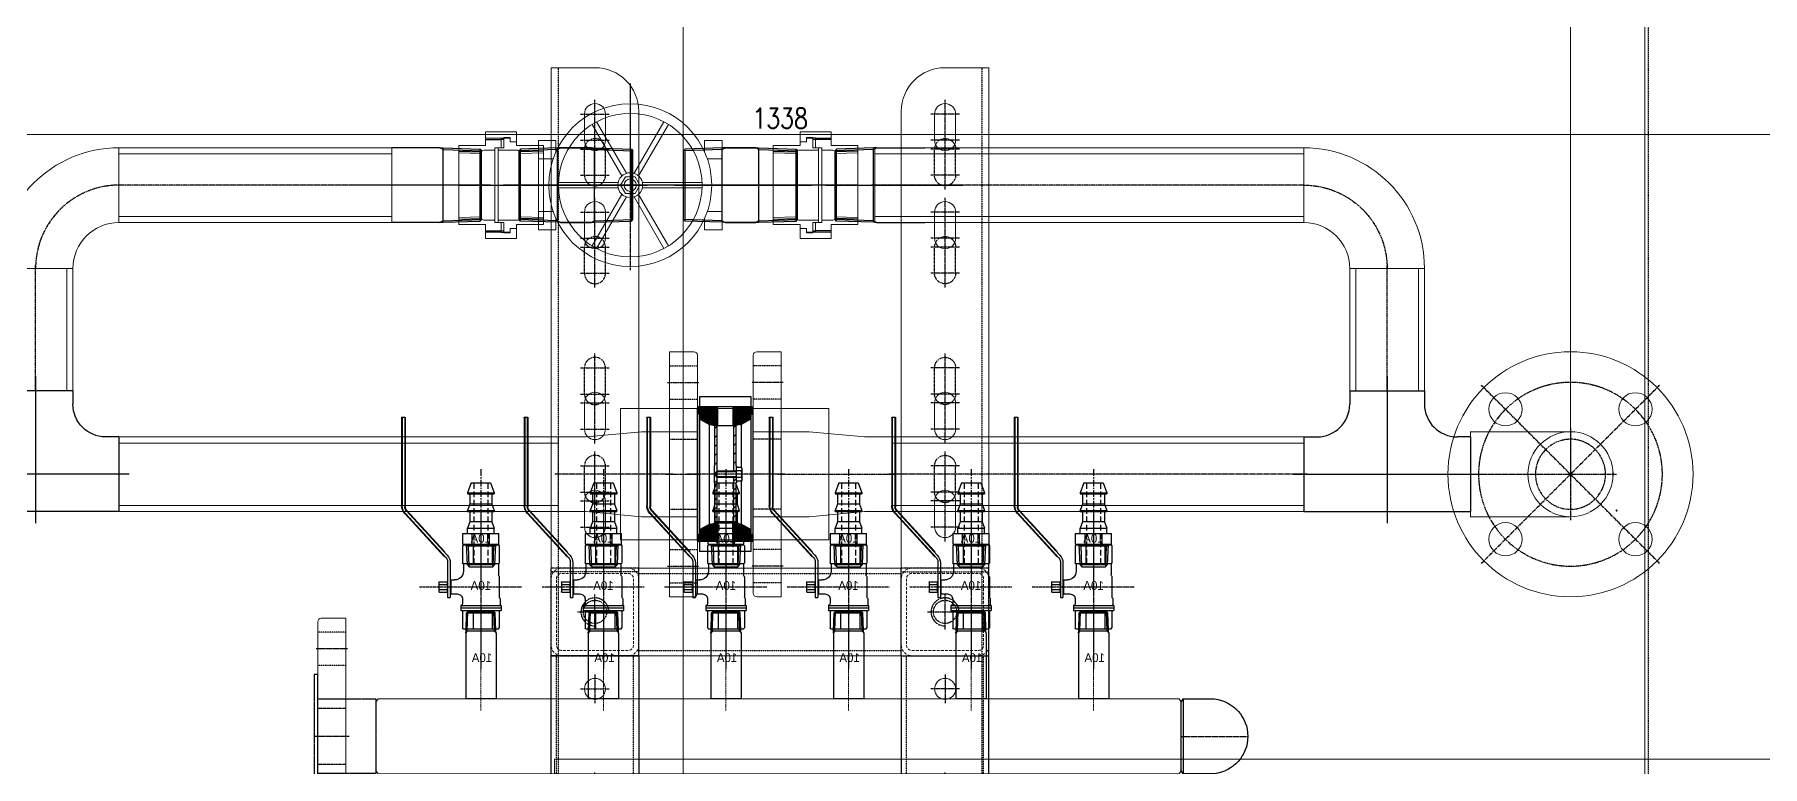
# Model space of a CAD drawing. Header units: millimetres. Extents: x -32759 to 129432, y 390 to 54305.
# Drawn here: x 10557 to 11545, y 25748 to 26166 of the extents above; entities that cross this region are included whole.
import ezdxf

# ---------------------------------------------------------------- set-up
doc = ezdxf.new("R2010")
doc.units = ezdxf.units.MM
for name, pattern in [('CENTER', [2, 1.25, -0.25, 0.25, -0.25]), ('HIDDEN', [0.375, 0.25, -0.125]), ('HIDDEN2', [4.7625, 3.175, -1.5875]), ('PHANTOM', [2.5, 1.25, -0.25, 0.25, -0.25, 0.25, -0.25])]:
    doc.linetypes.add(name, pattern=pattern)
for name, color, linetype in [('01b', 30, 'Continuous'), ('02', 2, 'PHANTOM'), ('1', 20, 'Continuous'), ('3', 5, 'Continuous'), ('4', 102, 'Continuous'), ('44', 4, 'CENTER'), ('_0', 3, 'Continuous'), ('BOM-UDEF', 3, 'Continuous'), ('CENTER', 1, 'CENTER'), ('CL', 1, 'CENTER'), ('HL', 2, 'HIDDEN'), ('PL', 5, 'PHANTOM'), ('THIN', 3, 'Continuous'), ('마크5', 254, 'Continuous')]:
    doc.layers.add(name, color=color, linetype=linetype)
doc.layers.add('1중심선', color=1, linetype='CENTER', lineweight=18)
doc.layers.add('_BODY', color=7, linetype='Continuous', lineweight=13)
doc.styles.add('H', font='')
doc.styles.add('ROAMNS', font='romans.shx', dxfattribs={"width": 0.8, "bigfont": 'whgtxt.shx'})
doc.styles.get("Standard").update_dxf_attribs({"font": 'arial.ttf'})
doc.styles.get('H').set_extended_font_data('Dotum')
doc.dimstyles.new('2 작은 한덕_도면칫수', dxfattribs={"dimscale": 3.5, "dimtxt": 3.3, "dimasz": 2, "dimexe": 0.65, "dimexo": 1.25, "dimgap": 1, "dimtad": 1, "dimdec": 1, "dimrnd": 0.5, "dimdsep": 46, "dimtxsty": 'ROAMNS', "dimcen": 0, "dimclrd": 7, "dimclre": 7, "dimclrt": 2, "dimadec": 0, "dimazin": 2, "dimtp": 0.1, "dimtm": 0.1, "dimtfac": 0.71, "dimtdec": 1, "dimtmove": 0, "dimatfit": 3, "dimfxl": 1, "dimlwd": -1, "dimlwe": -1, "dimarcsym": 1})
doc.dimstyles.new('20 작은 한덕_도면칫수', dxfattribs={"dimscale": 20, "dimtxt": 3.3, "dimasz": 3.5, "dimexe": 0.65, "dimexo": 1.25, "dimgap": 1, "dimtad": 1, "dimdec": 0, "dimdsep": 46, "dimtxsty": 'ROAMNS', "dimcen": 0, "dimclrd": 7, "dimclre": 7, "dimclrt": 2, "dimadec": 0, "dimazin": 2, "dimtp": 0.1, "dimtm": 0.1, "dimtfac": 0.71, "dimtdec": 0, "dimtmove": 0, "dimatfit": 3, "dimfxl": 1, "dimlwd": -1, "dimlwe": -1, "dimarcsym": 1})
doc.dimstyles.new('AM_ISO$0', dxfattribs={"dimtxt": 3.5, "dimasz": 3.5, "dimexe": 1, "dimexo": 1, "dimgap": 1.5, "dimtad": 1, "dimdsep": 46, "dimtxsty": 'Standard', "dimcen": 0, "dimclrd": 256, "dimclre": 256, "dimclrt": 2, "dimadec": 0, "dimazin": 2, "dimtp": 0.1, "dimtm": 0.1, "dimtfac": 0.71, "dimtdec": 3, "dimtmove": 0, "dimatfit": 3, "dimfxl": 1, "dimlwd": -1, "dimlwe": -1, "dimarcsym": 1})

# ---------------------------------------------------------------- blocks, each defined once
blk = doc.blocks.new('7tierye')
at = {"ltscale": 0.5}
blk.add_circle((312637.78, 32785.7), 4.19, dxfattribs=at)
at = {"color": 1, "ltscale": 0.5}
blk.add_arc((312637.78, 32785.7), 5, 270, 180, dxfattribs=at)
at = {"layer": 'CL', "ltscale": 0.5}
for p, q in [((312637.78, 32791.7), (312637.78, 32779.7)), ((312631.78, 32785.7), (312643.78, 32785.7))]:
    blk.add_line(p, q, dxfattribs=at)
blk = doc.blocks.new('546YQQR3')
at = {"ltscale": 0.5}
for p, q in [((207248.28, 16766.14), (207248.28, 17591.14)), ((208098.28, 17591.14), (207248.28, 17591.14)), ((208098.28, 16766.14), (208098.28, 17591.14)), ((207388.28, 17178.89), (207278.28, 17178.89)), ((208068.28, 17178.89), (207958.28, 17178.89)), ((207268.28, 17168.89), (207268.28, 16766.14)), ((207398.28, 17168.89), (207398.28, 16766.14)), ((207948.28, 17168.89), (207948.28, 16766.14)), ((208078.28, 17168.89), (208078.28, 16766.14)), ((208098.28, 16766.14), (207248.28, 16766.14))]:
    blk.add_line(p, q, dxfattribs=at)
for centre, start, end in [((207278.28, 17168.89, 0), 90, 180), ((207388.28, 17168.89, 0), 360, 90), ((207958.28, 17168.89, 0), 90, 180), ((208068.28, 17168.89, 0), 0, 90)]:
    blk.add_arc(centre, 10, start, end, dxfattribs=at)
at = {"layer": 'CL', "ltscale": 0.5}
blk.add_line((207673.28, 17601.14), (207673.28, 16756.14), dxfattribs=at)
for p in [(-105294.5, -15699.56), (-104634.5, -15699.56), (-105294.5, -15779.56), (-104634.5, -15779.56), (-105294.5, -15859.56), (-104634.5, -15859.56), (-105294.5, -15939.56), (-104634.5, -15939.56)]:
    blk.add_blockref('7tierye', p)
blk = doc.blocks.new('UYEWS')
blk.add_blockref('546YQQR3', (0, 293.69))
blk = doc.blocks.new('574534')
blk.add_blockref('UYEWS', (-13724.46, 3117.63))
blk = doc.blocks.new('rtuwerw')
at = {"color": 6, "ltscale": 0.5}
for p, q in [((216971.65, 20015.93), (217428.65, 20015.93)), ((216971.65, 19735.93), (216971.65, 20015.93)), ((217428.65, 19895.93), (217428.65, 20015.93)), ((217091.65, 19895.93), (217126.65, 19895.93)), ((217091.65, 19895.93), (217091.65, 19615.93)), ((217091.65, 19895.93), (217428.65, 19895.93)), ((217001.65, 19745.93), (217001.65, 19885.93)), ((217061.65, 19885.93), (217001.65, 19885.93)), ((217061.65, 19745.93), (217061.65, 19885.93)), ((217061.65, 19745.93), (217001.65, 19745.93)), ((216923.65, 19735.93), (216971.65, 19735.93)), ((216923.65, 19615.93), (216923.65, 19735.93)), ((216923.65, 19615.93), (217091.65, 19615.93))]:
    blk.add_line(p, q, dxfattribs=at)
at = {"layer": 'HL', "ltscale": 3}
for p, q in [((216973.65, 20013.93), (217428.65, 20013.93)), ((216973.65, 19733.93), (216973.65, 20013.93)), ((217126.65, 19897.93), (217089.65, 19897.93)), ((217089.65, 19897.93), (217089.65, 19617.93)), ((217089.65, 19897.93), (217428.65, 19897.93)), ((216923.65, 19733.93), (216973.65, 19733.93)), ((216923.65, 19617.93), (217089.65, 19617.93))]:
    blk.add_line(p, q, dxfattribs=at)
blk = doc.blocks.new('6rw4w')
blk.add_blockref('rtuwerw', (-2107.45, 2362.63))
blk = doc.blocks.new('*D1582')
at = {"color": 7, "linetype": 'ByBlock', "ltscale": 0.5, "transparency": 16777216}
for p, q in [((258658.27, 139657.39), (258658.27, 138826.55)), ((259996.27, 139041.5), (259996.27, 138826.55)), ((258665.27, 138828.83), (259989.27, 138828.83))]:
    blk.add_line(p, q, dxfattribs=at)
at = {"color": 7, "ltscale": 0.5, "transparency": 16777216}
for points in [[(258665.27, 138830), (258665.27, 138827.66), (258658.27, 138828.83)], [(259989.27, 138830), (259989.27, 138827.66), (259996.27, 138828.83)]]:
    blk.add_solid(points, dxfattribs=at)
at = {"layer": 'Defpoints', "color": 0, "ltscale": 0.5, "transparency": 16777216}
for p in [(258658.27, 139661.76), (259996.27, 139045.87), (259996.27, 138828.83)]:
    blk.add_point(p, dxfattribs=at)
at = {"color": 2, "ltscale": 0.5, "transparency": 16777216, "insert": (259327.27, 138838.1), "char_height": 11.55, "attachment_point": 5, "style": 'ROAMNS'}
blk.add_mtext('1338', dxfattribs=at)
blk = doc.blocks.new('ytreyrty')
at = {"ltscale": 0.5}
for p, q in [((333062.61, 37987.09), (333105.31, 37987.09)), ((333036.36, 37960.84), (333036.36, 37918.14))]:
    blk.add_line(p, q, dxfattribs=at)
for radius in [68.95, 26.25]:
    blk.add_arc((333036.36, 37987.09), radius, 270, 0, dxfattribs=at)
at = {"layer": 'CL', "ltscale": 0.5}
blk.add_arc((333036.36, 37987.09), 47.6, 270, 0, dxfattribs=at)
blk = doc.blocks.new('sdfgsdfgdgfdsgd')
at = {"layer": '_0'}
h = blk.add_hatch(dxfattribs=at)
h.set_pattern_fill('ANSI31', color=256, scale=0.171046, style=0)
h.set_pattern_definition([(45, (467023.3493, 283079.567), (-0.38400985, 0.38400985), [])])
h.paths.add_polyline_path([(468747.84, 284426.56), (468737.29, 284426.56), (468736.72, 284426.56, 0.414214), (468736.15, 284425.99), (468736.15, 284423.14, 0.414214), (468736.72, 284422.57), (468737.29, 284422.57), (468737.29, 284420.37, 0.288509), (468737.94, 284419.34), (468743.13, 284416.58), (468743.7, 284416.58), (468745.98, 284416.01), (468747.84, 284416.01)])
h.paths.add_polyline_path([(468766.94, 284422.57), (468767.51, 284422.57, 0.414214), (468768.08, 284423.14), (468768.08, 284425.99, 0.414214), (468767.51, 284426.56), (468766.94, 284426.56), (468756.39, 284426.56), (468756.39, 284416.01), (468758.24, 284416.01), (468760.52, 284416.58), (468761.09, 284416.58), (468766.37, 284419.39, 0.266345), (468766.94, 284420.37)])
h.paths.add_polyline_path([(468747.84, 284360.13), (468745.98, 284360.13), (468743.7, 284359.56), (468743.13, 284359.56), (468737.85, 284356.76, 0.266345), (468737.29, 284355.77), (468737.29, 284353.58), (468736.72, 284353.58, 0.414214), (468736.15, 284353.01), (468736.15, 284350.16, 0.414214), (468736.72, 284349.59), (468737.29, 284349.59), (468747.84, 284349.59)])
h.paths.add_polyline_path([(468766.94, 284355.77, 0.288509), (468766.29, 284356.8), (468761.09, 284359.56), (468760.52, 284359.56), (468758.24, 284360.13), (468756.39, 284360.13), (468756.39, 284349.59), (468766.94, 284349.59), (468767.51, 284349.59, 0.414214), (468768.08, 284350.16), (468768.08, 284353.01, 0.414214), (468767.51, 284353.58), (468766.94, 284353.58)])
h = blk.add_hatch(dxfattribs=at)
h.set_pattern_fill('ANSI31', color=256, scale=1.140309, style=0)
h.set_pattern_definition([(45, (467023.3493, 283079.567), (-2.5600657, 2.5600657), [])])
h.paths.add_polyline_path([(468758.24, 284416.01), (468756.82, 284416.01), (468756.82, 284389.84), (468756.93, 284389.84, -0.224558), (468757.77, 284388.07), (468758.47, 284388.07), (468758.47, 284392.93), (468758.24, 284392.93)])
h.paths.add_polyline_path([(468758.47, 284388.07), (468757.77, 284388.07, -0.224558), (468756.93, 284386.31), (468756.82, 284386.31), (468756.82, 284360.13), (468758.24, 284360.13), (468758.24, 284383.21), (468758.47, 284383.21)])
h.paths.add_polyline_path([(468747.41, 284386.31), (468745.78, 284386.31), (468745.78, 284383.21), (468745.98, 284383.21), (468745.98, 284360.13), (468747.41, 284360.13)])
h.paths.add_polyline_path([(468747.41, 284416.01), (468745.98, 284416.01), (468745.98, 284392.93), (468745.78, 284392.93), (468745.78, 284391.97), (468745.78, 284389.84), (468747.2, 284389.84), (468747.41, 284389.84)])
at = {"color": 4, "ltscale": 0.5}
for p, q in [((468692.91, 284425.57), (468811.91, 284425.57)), ((468692.91, 284350.57), (468692.91, 284425.57)), ((468811.91, 284425.57), (468811.91, 284350.57)), ((468811.91, 284350.57), (468692.91, 284350.57))]:
    blk.add_line(p, q, dxfattribs=at)
at = {"layer": '_0'}
for p, q in [((468736.15, 284425.99), (468736.15, 284350.16)), ((468737.29, 284426.56), (468736.72, 284426.56)), ((468737.29, 284432.26), (468766.94, 284432.26)), ((468737.29, 284432.26), (468737.29, 284426.56)), ((468737.29, 284426.56), (468766.94, 284426.56)), ((468747.84, 284426.56), (468747.84, 284416.01)), ((468756.39, 284416.01), (468756.39, 284426.56)), ((468766.94, 284426.56), (468766.94, 284432.26)), ((468766.94, 284426.56), (468767.51, 284426.56)), ((468768.08, 284425.99), (468768.08, 284350.16)), ((468737.29, 284422.57), (468736.72, 284422.57)), ((468737.29, 284422.57), (468737.29, 284353.58)), ((468737.29, 284422.57), (468737.29, 284353.58)), ((468737.85, 284419.39), (468743.13, 284416.58)), ((468743.13, 284416.58), (468743.7, 284416.58)), ((468743.13, 284391.97), (468743.13, 284416.58)), ((468743.7, 284416.58), (468745.98, 284416.01)), ((468745.98, 284416.01), (468758.24, 284416.01)), ((468745.98, 284416.01), (468745.98, 284392.93)), ((468747.41, 284389.84), (468747.41, 284416.01)), ((468756.82, 284416.01), (468756.82, 284389.84)), ((468760.52, 284416.58), (468758.24, 284416.01)), ((468758.24, 284392.93), (468758.24, 284416.01)), ((468760.52, 284416.58), (468761.09, 284416.58)), ((468766.37, 284419.39), (468761.09, 284416.58)), ((468761.09, 284416.58), (468761.09, 284359.56)), ((468766.94, 284353.58), (468766.94, 284422.57)), ((468766.94, 284422.57), (468767.51, 284422.57)), ((468766.94, 284422.57), (468766.94, 284353.58)), ((468745.78, 284391.97), (468745.78, 284392.93)), ((468745.78, 284389.84), (468756.93, 284389.84)), ((468745.78, 284389.84), (468747.2, 284389.84)), ((468745.78, 284389.5), (468756.93, 284389.5)), ((468745.78, 284386.64), (468756.93, 284386.64)), ((468745.78, 284386.31), (468756.93, 284386.31)), ((468747.2, 284386.31), (468745.78, 284386.31)), ((468745.78, 284386.31), (468745.78, 284383.21)), ((468747.41, 284360.13), (468747.41, 284386.31)), ((468756.82, 284386.31), (468756.82, 284360.13)), ((468756.93, 284386.31), (468756.93, 284389.84)), ((468758.47, 284383.21), (468758.47, 284392.93)), ((468743.13, 284359.56), (468743.13, 284384.18)), ((468745.78, 284383.21), (468745.78, 284384.18)), ((468745.98, 284383.21), (468745.98, 284360.13)), ((468758.24, 284360.13), (468758.24, 284383.21)), ((468737.85, 284356.76), (468743.13, 284359.56)), ((468743.7, 284359.56), (468743.13, 284359.56)), ((468743.7, 284359.56), (468745.98, 284360.13)), ((468758.24, 284360.13), (468745.98, 284360.13)), ((468747.84, 284349.59), (468747.84, 284360.13)), ((468756.39, 284360.13), (468756.39, 284349.59)), ((468760.52, 284359.56), (468758.24, 284360.13)), ((468761.09, 284359.56), (468760.52, 284359.56)), ((468766.37, 284356.76), (468761.09, 284359.56)), ((468737.29, 284353.58), (468736.72, 284353.58)), ((468737.29, 284349.59), (468736.72, 284349.59)), ((468737.29, 284349.59), (468737.29, 284343.88)), ((468737.29, 284349.59), (468766.94, 284349.59)), ((468766.94, 284353.58), (468767.51, 284353.58)), ((468766.94, 284343.88), (468766.94, 284349.59)), ((468766.94, 284349.59), (468767.51, 284349.59)), ((468737.29, 284343.88), (468766.94, 284343.88))]:
    blk.add_line(p, q, dxfattribs=at)
at = {"layer": '_0', "linetype": 'CENTER', "ltscale": 0.5}
blk.add_line((468729.88, 284388.07), (468774.35, 284388.07), dxfattribs=at)
at = {"layer": '_0', "ltscale": 0.5}
for p, q in [((468742.56, 284391.34), (468742.92, 284391.97)), ((468742.56, 284391.34), (468742.56, 284384.8)), ((468742.56, 284384.8), (468742.92, 284384.18)), ((468742.92, 284391.97), (468745.78, 284391.97)), ((468743.08, 284389.96), (468745.78, 284389.96)), ((468743.08, 284386.19), (468745.78, 284386.19)), ((468745.78, 284392.93), (468745.98, 284392.93)), ((468745.78, 284391.97), (468745.78, 284384.18)), ((468758.24, 284392.93), (468758.47, 284392.93)), ((468742.92, 284384.18), (468745.78, 284384.18)), ((468745.78, 284383.21), (468745.98, 284383.21)), ((468758.24, 284383.21), (468758.47, 284383.21))]:
    blk.add_line(p, q, dxfattribs=at)
at = {"layer": '_0'}
for centre, radius, start, end in [((468736.72, 284425.99), 0.57, 90, 180), ((468767.51, 284425.99), 0.57, 0, 90), ((468736.72, 284423.14), 0.57, 180, 270), ((468738.43, 284420.37), 1.14, 180, 239.65675), ((468765.8, 284420.37), 1.14, 300.34325, 0), ((468767.51, 284423.14), 0.57, 270, 0), ((468755.48, 284388.07), 2.28, 309.3749, 50.6251), ((468738.43, 284355.77), 1.14, 120.34325, 180), ((468765.8, 284355.77), 1.14, 0, 59.65675), ((468736.72, 284353.01), 0.57, 90, 180), ((468736.72, 284350.16), 0.57, 180, 270), ((468767.51, 284353.01), 0.57, 0, 90), ((468767.51, 284350.16), 0.57, 270, 0)]:
    blk.add_arc(centre, radius, start, end, dxfattribs=at)
at = {"layer": '_0', "ltscale": 0.5}
for centre, radius, start, end in [((468743.79, 284390.96), 1.23, 125.34387, 234.65613), ((468746.24, 284388.07), 3.68, 149.19391, 210.80609), ((468743.79, 284385.18), 1.23, 125.34387, 234.65613)]:
    blk.add_arc(centre, radius, start, end, dxfattribs=at)
blk = doc.blocks.new('GL-32P')
for p, q in [((-0.72, 0), (-0.72, 58.12)), ((-5.49, 5.26), (-22.51, 34.75)), ((-2.89, 6.76), (-19.92, 36.25)), ((18.48, 36.25), (1.45, 6.76)), ((1.45, 6.76), (18.48, 36.25)), ((4.05, 5.26), (21.07, 34.75)), ((-53.22, 25.5), (-53.22, -25.5)), ((-53.22, 25.5), (-43.22, 25.5)), ((-43.22, 25.5), (-43.22, 18.91)), ((41.78, 25.5), (51.78, 25.5)), ((41.78, 25.5), (41.78, 18.91)), ((51.78, 25.5), (51.78, -25.5)), ((-53.22, 15), (-44.75, 15)), ((43.31, 15), (51.78, 15)), ((-7.66, 1.5), (-41.71, 1.5)), ((6.22, 1.5), (36.78, 1.5)), ((36.78, 1.5), (40.27, 1.5)), ((-7.66, -1.5), (-41.71, -1.5)), ((-5.49, -5.26), (-22.51, -34.75)), ((-2.89, -6.76), (-19.92, -36.25)), ((1.45, -6.76), (18.48, -36.25)), ((4.05, -5.26), (21.07, -34.75)), ((6.22, -1.5), (36.78, -1.5)), ((36.78, -1.5), (40.27, -1.5)), ((-53.22, -15), (-44.75, -15)), ((-43.22, -18.91), (-43.22, -25.5)), ((41.78, -18.91), (41.78, -23.26)), ((43.31, -15), (51.78, -15)), ((-53.22, -25.5), (-43.22, -25.5)), ((-43.22, -19.79), (-43.22, -20.5)), ((-43.22, -23.26), (-43.22, -25.5)), ((41.78, -19.79), (41.78, -20.5)), ((41.78, -23.26), (41.78, -25.5)), ((41.78, -25.5), (51.78, -25.5))]:
    blk.add_line(p, q)
blk.add_lwpolyline([(-3.47, 4.76), (-6.22, 0), (-3.47, -4.76), (2.03, -4.76), (4.78, 0), (2.03, 4.76)], close=True)
for radius in [46.52, 41.02, 7.1, 3.56]:
    blk.add_circle((-0.72, 0), radius)
at = {"layer": 'CENTER'}
for p, q in [((-0.72, 58.12), (-0.72, -48.52)), ((-63.02, 0), (70.53, 0)), ((-63.02, 0), (71.61, 0)), ((-55.08, 0), (68.98, 0)), ((-47.22, 0), (47.22, 0))]:
    blk.add_line(p, q, dxfattribs=at)
blk = doc.blocks.new('vbncvbnnnv')
at = {"layer": '1'}
blk.add_line((475651.12, 278032.67), (475572.87, 278032.67), dxfattribs=at)
at = {"layer": '3'}
for p, q in [((475622.22, 278054.02), (475594.65, 278054.02)), ((475622.22, 278054.02), (475623.96, 278053.91)), ((475623.96, 278011.43), (475623.96, 278053.91)), ((475623.96, 278053.91), (475645.16, 278053.25)), ((475645.16, 278053.25), (475645.96, 278052.29)), ((475645.16, 278012.09), (475645.16, 278053.25)), ((475645.96, 278013.05), (475645.96, 278052.29)), ((475622.22, 278011.32), (475594.65, 278011.32)), ((475622.22, 278011.32), (475623.96, 278011.43)), ((475623.96, 278011.43), (475645.16, 278012.09)), ((475645.16, 278012.09), (475645.96, 278013.05))]:
    blk.add_line(p, q, dxfattribs=at)
at = {"layer": '4'}
for p, q in [((475623.96, 278052.98), (475622.22, 278054.02)), ((475623.96, 278052.98), (475645.96, 278052.29)), ((475623.96, 278012.36), (475622.22, 278011.32)), ((475623.96, 278012.36), (475645.96, 278013.05))]:
    blk.add_line(p, q, dxfattribs=at)
blk = doc.blocks.new('SDFGSDFGDSGSD')
for p, q in [((354495.1, 77803.7), (354516.8, 77803.7)), ((354495.1, 77799.3), (354495.1, 77803.7)), ((354495.1, 77799.3), (354495.1, 77794.1)), ((354506, 77799.3), (354495.1, 77799.3)), ((354506, 77792.5), (354506, 77799.3)), ((354508, 77798.5), (354506, 77798.5)), ((354508, 77799.8), (354508, 77798.5)), ((354512.4, 77799.8), (354508, 77799.8)), ((354508, 77799.3), (354512.4, 77799.3)), ((354508, 77792.5), (354508, 77799.3)), ((354512.4, 77796.7), (354512.4, 77799.8)), ((354512.4, 77799.3), (354512.4, 77796.7)), ((354512.4, 77796.7), (354516.8, 77796.7)), ((354516.8, 77796.7), (354512.4, 77796.7)), ((354516.8, 77803.7), (354516.8, 77796.7)), ((354516.8, 77796.7), (354516.8, 77794.1)), ((354476.3, 77794.1), (354476.3, 77738.7)), ((354495.1, 77794.1), (354476.3, 77794.1)), ((354476.3, 77789.1), (354492.3, 77788.6)), ((354492.3, 77789.3), (354492.3, 77743.5)), ((354501.6, 77790.9), (354493.9, 77790.9)), ((354501.6, 77792.5), (354506, 77792.5)), ((354501.6, 77740.3), (354501.6, 77792.5)), ((354504, 77792.5), (354508, 77792.5)), ((354504, 77740.3), (354504, 77792.5)), ((354518, 77790.9), (354504, 77790.9)), ((354516.8, 77794.1), (354535.7, 77794.1)), ((354519.6, 77743.5), (354519.6, 77789.3)), ((354535.7, 77789.1), (354519.6, 77788.6)), ((354535.7, 77794.1), (354535.7, 77738.7)), ((354476.3, 77743.7), (354492.3, 77744.2)), ((354476.3, 77738.7), (354495.1, 77738.7)), ((354493.9, 77741.9), (354501.6, 77741.9)), ((354495.1, 77738.7), (354495.1, 77733.5)), ((354506, 77740.3), (354501.6, 77740.3)), ((354504, 77741.9), (354518, 77741.9)), ((354508, 77740.3), (354504, 77740.3)), ((354506, 77733.5), (354506, 77740.3)), ((354508, 77733.5), (354508, 77740.3)), ((354512.4, 77736.1), (354512.4, 77733.5)), ((354516.8, 77736.1), (354512.4, 77736.1)), ((354512.4, 77736.1), (354512.4, 77733)), ((354516.8, 77736.1), (354512.4, 77736.1)), ((354516.8, 77738.7), (354516.8, 77736.1)), ((354535.7, 77738.7), (354516.8, 77738.7)), ((354516.8, 77729.1), (354516.8, 77736.1)), ((354535.7, 77743.7), (354519.6, 77744.2)), ((354495.1, 77733.5), (354495.1, 77729.1)), ((354495.1, 77733.5), (354506, 77733.5)), ((354495.1, 77729.1), (354516.8, 77729.1)), ((354508, 77734.3), (354506, 77734.3)), ((354508, 77733), (354508, 77734.3)), ((354512.4, 77733.5), (354508, 77733.5)), ((354512.4, 77733), (354508, 77733))]:
    blk.add_line(p, q)
at = {"extrusion": (0, 0, -1)}
for centre, major_axis, start_param, end_param in [((354493.9, 77789.3), (-1.14, 1.14), -0.785398, 0.785398), ((354518, 77789.3), (-1.14, -1.14), 2.356194, 3.926991), ((354493.9, 77743.5), (-1.14, -1.14), 5.497787, 7.068583), ((354518, 77743.5), (-1.14, 1.14), 2.356194, 3.926991)]:
    blk.add_ellipse(centre, major_axis=major_axis, ratio=1, start_param=start_param, end_param=end_param, dxfattribs=at)
at = {"layer": 'CENTER'}
for p, q in [((354476.3, 77766.4), (354493.1, 77766.4)), ((354493.1, 77766.4), (354518.8, 77766.4)), ((354518.8, 77766.4), (354535.7, 77766.4))]:
    blk.add_line(p, q, dxfattribs=at)
at = {"layer": 'THIN'}
for p, q in [((354495.1, 77798.5), (354506, 77798.5)), ((354506, 77799.3), (354508, 77799.3)), ((354476.3, 77790.3), (354492.3, 77789.8)), ((354535.7, 77790.3), (354519.6, 77789.8)), ((354476.3, 77742.5), (354492.3, 77743)), ((354535.7, 77742.5), (354519.6, 77743)), ((354495.1, 77734.3), (354506, 77734.3)), ((354506, 77733.5), (354508, 77733.5))]:
    blk.add_line(p, q, dxfattribs=at)
blk = doc.blocks.new('A$C4C6130D2')
at = {"xscale": 0.8148148148902692, "yscale": 0.8148148148902692, "zscale": 0.8148148148902692}
blk.add_blockref('SDFGSDFGDSGSD', (-288832.52, -63334.79), dxfattribs=at)
blk = doc.blocks.new('dfhfdghfghfh')
at = {"layer": '1'}
for p, q in [((475436.81, 282605.92), (475358.56, 282605.92)), ((475361.45, 282605.92), (475439.7, 282605.92))]:
    blk.add_line(p, q, dxfattribs=at)
at = {"layer": '3'}
for p, q in [((475367.41, 282626.5), (475366.61, 282625.54)), ((475366.61, 282586.3), (475366.61, 282625.54)), ((475388.61, 282627.16), (475367.41, 282626.5)), ((475367.41, 282585.34), (475367.41, 282626.5)), ((475390.34, 282627.27), (475388.61, 282627.16)), ((475388.61, 282584.68), (475388.61, 282627.16)), ((475407.92, 282627.27), (475390.34, 282627.27)), ((475390.34, 282627.27), (475407.92, 282627.27)), ((475407.92, 282627.27), (475409.65, 282627.16)), ((475409.65, 282584.68), (475409.65, 282627.16)), ((475409.65, 282627.16), (475430.85, 282626.5)), ((475430.85, 282626.5), (475431.65, 282625.54)), ((475430.85, 282585.34), (475430.85, 282626.5)), ((475431.65, 282586.3), (475431.65, 282625.54)), ((475367.41, 282585.34), (475366.61, 282586.3)), ((475388.61, 282584.68), (475367.41, 282585.34)), ((475390.34, 282584.57), (475388.61, 282584.68)), ((475407.92, 282584.57), (475390.34, 282584.57)), ((475390.34, 282584.57), (475407.92, 282584.57)), ((475407.92, 282584.57), (475409.65, 282584.68)), ((475409.65, 282584.68), (475430.85, 282585.34)), ((475430.85, 282585.34), (475431.65, 282586.3))]:
    blk.add_line(p, q, dxfattribs=at)
at = {"layer": '4'}
for p, q in [((475388.61, 282626.23), (475366.61, 282625.54)), ((475388.61, 282626.23), (475390.34, 282627.27)), ((475409.65, 282626.23), (475407.92, 282627.27)), ((475409.65, 282626.23), (475431.65, 282625.54)), ((475388.61, 282585.61), (475366.61, 282586.3)), ((475388.61, 282585.61), (475390.34, 282584.57)), ((475409.65, 282585.61), (475407.92, 282584.57)), ((475409.65, 282585.61), (475431.65, 282586.3))]:
    blk.add_line(p, q, dxfattribs=at)
blk = doc.blocks.new('sdfgsdfgfdsgsdfgdfgdgds')
at = {"ltscale": 0.5}
for p, q in [((475547.33, 282521.24), (475798.29, 282521.24)), ((475547.33, 282478.54), (475547.33, 282521.24)), ((475798.29, 282521.24), (475798.29, 282478.54)), ((475547.33, 282517.74), (475798.29, 282517.74)), ((475547.33, 282482.04), (475798.29, 282482.04)), ((475798.29, 282478.54), (475547.33, 282478.54))]:
    blk.add_line(p, q, dxfattribs=at)
blk = doc.blocks.new('sdfgsdgdf')
at = {"ltscale": 0.5}
for p, q in [((65491.19, 40754.91), (65736.19, 40754.91)), ((65491.19, 40754.91), (65491.19, 40712.21)), ((65491.19, 40751.41), (65736.19, 40751.41)), ((65736.19, 40754.91), (65736.19, 40712.21)), ((65491.19, 40715.71), (65736.19, 40715.71)), ((65736.19, 40712.21), (65491.19, 40712.21))]:
    blk.add_line(p, q, dxfattribs=at)
at = {"layer": 'CL', "ltscale": 0.5}
blk.add_line((65491.19, 40733.56), (65738.19, 40733.56), dxfattribs=at)
blk = doc.blocks.new('A$C57364975')
at = {"layer": '1'}
for p, q in [((53.43, 84.12), (53.43, 0)), ((0, 27.96), (107.92, 27.96))]:
    blk.add_line(p, q, dxfattribs=at)
at = {"layer": '3'}
for p, q in [((32.08, 75.56), (74.78, 75.56)), ((32.08, 75.56), (32.08, 67.96)), ((74.78, 75.56), (74.78, 67.96)), ((5.83, 49.31), (13.43, 49.31)), ((5.83, 49.31), (5.83, 6.61)), ((101.03, 49.31), (93.43, 49.31)), ((101.03, 49.31), (101.03, 6.61)), ((5.83, 6.61), (101.03, 6.61))]:
    blk.add_line(p, q, dxfattribs=at)
for centre, start, end in [((13.43, 67.96), 270, 0), ((93.43, 67.96), 180, 270)]:
    blk.add_arc(centre, 18.65, start, end, dxfattribs=at)
blk = doc.blocks.new('A$C78BA6701')
at = {"ltscale": 0.5}
for p, q in [((0, 2), (0, 237)), ((0, 237), (42.7, 237)), ((3.5, 2), (3.5, 237)), ((39.2, 2), (39.2, 237)), ((42.7, 237), (42.7, 2)), ((42.7, 2), (0, 2))]:
    blk.add_line(p, q, dxfattribs=at)
at = {"layer": 'CL', "ltscale": 0.5}
blk.add_line((21.35, 0), (21.35, 239), dxfattribs=at)
blk = doc.blocks.new('A$C15AD225A')
at = {"ltscale": 0.5}
for p, q in [((0, 2), (0, 158)), ((0, 158), (42.7, 158)), ((3.5, 2), (3.5, 158)), ((39.2, 2), (39.2, 158)), ((42.7, 158), (42.7, 2)), ((42.7, 2), (0, 2))]:
    blk.add_line(p, q, dxfattribs=at)
at = {"layer": 'CL', "ltscale": 0.5}
blk.add_line((21.35, 0), (21.35, 160), dxfattribs=at)
blk = doc.blocks.new('A$C683D5EBE')
at = {"ltscale": 0.5}
for p, q in [((2, 0), (2, 42.7)), ((2, 42.7), (72, 42.7)), ((72, 0), (72, 42.7)), ((72, 39.2), (2, 39.2)), ((72, 3.5), (2, 3.5)), ((72, 0), (2, 0))]:
    blk.add_line(p, q, dxfattribs=at)
at = {"layer": 'CL', "ltscale": 0.5}
blk.add_line((72, 21.35), (0, 21.35), dxfattribs=at)
blk = doc.blocks.new('A$C351C1466')
at = {"ltscale": 0.5}
for p, q in [((2, 140), (2, 0)), ((16, 140), (2, 140)), ((18, 2), (18, 138)), ((2, 94.3), (18, 94.3)), ((2, 45.7), (18, 45.7)), ((2, 0), (16, 0))]:
    blk.add_line(p, q, dxfattribs=at)
for centre, start, end in [((16, 138), 0, 90), ((16, 2), 270, 0)]:
    blk.add_arc(centre, 2, start, end, dxfattribs=at)
at = {"layer": 'CL', "ltscale": 0.5}
for p, q in [((1, 122.5), (19, 122.5)), ((0, 70), (20, 70)), ((1, 17.5), (19, 17.5))]:
    blk.add_line(p, q, dxfattribs=at)
at = {"layer": 'HL', "ltscale": 0.5}
for p, q in [((2, 132), (18, 132)), ((2, 113), (18, 113)), ((2, 27), (18, 27)), ((2, 8), (18, 8))]:
    blk.add_line(p, q, dxfattribs=at)
at = {"layer": 'PL', "ltscale": 0.5}
for p, q in [((2, 90), (18, 90)), ((2, 50), (18, 50))]:
    blk.add_line(p, q, dxfattribs=at)
blk = doc.blocks.new('A$C01775BC6')
at = {"ltscale": 0.5}
for p, q in [((2, 48.6), (17.87, 48.6)), ((2, 0), (2, 48.6)), ((17.87, 48.6), (49.62, 45.65)), ((49.62, 45.65), (65.5, 45.65)), ((65.5, 45.65), (65.5, 2.95)), ((49.62, 2.95), (17.87, 0)), ((65.5, 2.95), (49.62, 2.95)), ((17.87, 0), (2, 0))]:
    blk.add_line(p, q, dxfattribs=at)
at = {"layer": 'CL', "ltscale": 0.5}
blk.add_line((0, 24.3), (67.5, 24.3), dxfattribs=at)
blk = doc.blocks.new('A$C6EA00F09')
at = {"ltscale": 0.5, "rotation": 90}
blk.add_blockref('A$C351C1466', (140, 63.5), dxfattribs=at)
at = {"ltscale": 0.5, "extrusion": (0, 0, -1), "zscale": -1, "rotation": 270}
blk.add_blockref('A$C01775BC6', (-94.3, 67.5), dxfattribs=at)
blk = doc.blocks.new('RCWAEREW4WRTFE')
blk.add_line((-586.05, -10464.07), (-586.05, -10506.77))
blk.add_lwpolyline([(-584.84, -10465.97), (-586.05, -10464.07), (-603.89, -10464.07, 0.892272), (-603.89, -10506.77), (-586.05, -10506.77), (-584.84, -10504.87)], format="xyb", close=True)
at = {"layer": 'CENTER'}
blk.add_line((-584.84, -10485.42), (-622.94, -10485.42), dxfattribs=at)
blk = doc.blocks.new('A$C42802DEA')
for p, q in [((0.14, 45.77), (0.46, 55.97)), ((16.1, 56.77), (1.2, 56.77)), ((17.16, 45.77), (16.84, 55.97)), ((0, 44.33), (0.14, 45.77)), ((0, 44.33), (0, 6.77)), ((17.16, 45.77), (0.14, 45.77)), ((17.3, 44.33), (17.16, 45.77)), ((17.3, 44.33), (17.3, 6.77)), ((0, 6.77), (17.3, 6.77))]:
    blk.add_line(p, q)
at = {"layer": '1중심선'}
blk.add_line((8.65, 59.38), (8.65, 0), dxfattribs=at)
at = {"layer": '3'}
for p, q in [((0.46, 55.97), (1.2, 56.77)), ((16.84, 55.97), (0.46, 55.97)), ((16.84, 55.97), (16.1, 56.77))]:
    blk.add_line(p, q, dxfattribs=at)
at = {"layer": '4'}
for p, q in [((0.85, 45.77), (1.2, 56.77)), ((16.45, 45.77), (16.1, 56.77)), ((0.85, 45.77), (0, 44.33)), ((16.45, 45.77), (17.3, 44.33))]:
    blk.add_line(p, q, dxfattribs=at)
blk = doc.blocks.new('ASFSFSA')
blk.add_blockref('A$C42802DEA', (3027.06, -4148.87))
at = {"insert": (3029.27, -4116.01), "char_height": 5, "width": 22.7607, "attachment_point": 1, "style": 'H'}
blk.add_mtext('10A', dxfattribs=at)
blk = doc.blocks.new('BA-10S')
for p, q in [((-97, 45.1), (-97, 43.4)), ((-97, 45), (-46.61, 45)), ((-97, 43.5), (-45.81, 43.5)), ((-96.8, 45.3), (-46.61, 45.3)), ((-96.8, 43.2), (-45.81, 43.2)), ((-43.94, 42.45), (-20.41, 20.93)), ((-43.74, 42.67), (-18.18, 19.3)), ((-42.12, 43.2), (-16.57, 19.83)), ((-41.92, 43.42), (-17.32, 20.93)), ((-3, 23.7), (-3, 19)), ((-2.7, 24), (2.7, 24)), ((-1.5, 24), (-1.5, 19.3)), ((1.5, 24), (1.5, 19.3)), ((3, 23.7), (3, 19)), ((-24, 10.07), (-23.43, 10.5)), ((-24, 10.07), (-24, -10.07)), ((-23.43, 10.5), (-13.7, 10.5)), ((-14.5, 19), (6, 19)), ((-13.69, 17.5), (6, 17.5)), ((-13.5, 10.3), (-13.5, 10.2)), ((-13.5, 10.3), (-13.5, -10.3)), ((-13.3, 10), (-9, 10)), ((-4, 17.5), (-4, 15)), ((-4, 17.2), (4, 17.2)), ((-3, 19.3), (3, 19.3)), ((4, 17.5), (4, 13.5)), ((6, 19), (6, 17.5)), ((7, 10.5), (9.5, 10.5)), ((10.5, 11.5), (13.5, 11.5)), ((10.5, 11.5), (10.5, -11.5)), ((12, 11.5), (12, -11.5)), ((13.5, 11.5), (13.5, -11.5)), ((13.5, 10.5), (23.43, 10.5)), ((24, 10.07), (23.43, 10.5)), ((24, 10.07), (24, -10.07)), ((-24, 4.5), (-13.5, 4.5)), ((13.5, 4.5), (24, 4.5)), ((-24, -6.5), (-13.5, -6.5)), ((13.5, -6.5), (24, -6.5)), ((-24, -10.07), (-23.43, -10.5)), ((-23.43, -10.5), (-13.7, -10.5)), ((-13.3, -10), (-6.96, -10)), ((-6.45, -10.14), (-6.08, -10.36)), ((-5.57, -10.5), (5.6, -10.5)), ((6.17, -10.68), (6.38, -10.82)), ((6.95, -11), (10, -11)), ((10.5, -11.5), (13.5, -11.5)), ((13.5, -10.5), (23.43, -10.5)), ((24, -10.07), (23.43, -10.5))]:
    blk.add_line(p, q)
for centre, radius, start, end in [((-96.8, 45.1), 0.2, 90, 180), ((-96.8, 43.4), 0.2, 180, 270), ((-46.61, 38.5), 6.8, 46.35538, 90), ((-46.61, 38.5), 6.5, 46.35538, 90), ((-45.81, 40.5), 3, 46.35538, 90), ((-45.81, 40.5), 2.7, 46.35538, 90), ((-20.14, 21.32), 0.474, 235.74532, 296.64734), ((12.9, 19.92), 30.25, 178.09352, 178.84557), ((-14.5, 22), 3, 226.35538, 270), ((-2.7, 23.7), 0.3, 90, 180), ((2.7, 23.7), 0.3, 360, 90), ((-13.69, 24), 6.5, 226.35538, 270), ((-13.7, 10.3), 0.2, 0, 90), ((-13.3, 10.2), 0.2, 180, 270), ((-9, 15), 5, 270, 0), ((7, 13.5), 3, 180, 270), ((9.5, 11.5), 1, 270, 0), ((-13.7, -10.3), 0.2, 270, 0), ((-13.3, -10.2), 0.2, 90, 180), ((-6.96, -11), 1, 59.20053, 90), ((-5.57, -9.5), 1, 239.20053, 270), ((5.6, -11.5), 1, 55.45362, 90), ((6.95, -10), 1, 235.45362, 270), ((10, -11.5), 0.5, 0, 90)]:
    blk.add_arc(centre, radius, start, end)
at = {"layer": 'CENTER'}
for p, q in [((0, 35.04), (0, -23.24)), ((-40.44, 0), (47, 0))]:
    blk.add_line(p, q, dxfattribs=at)
blk = doc.blocks.new('A$C77996F6E')
blk.add_blockref('BA-10S', (97, 23.24))
blk = doc.blocks.new('ASFASFFFF')
at = {"rotation": 270}
blk.add_blockref('A$C77996F6E', (3012.47, -3981.1), dxfattribs=at)
at = {"insert": (3029.91, -4074.78), "char_height": 5, "width": 22.7607, "attachment_point": 1, "style": 'H'}
blk.add_mtext('10A', dxfattribs=at)
blk = doc.blocks.new('A$C58A02667')
at = {"color": 1, "linetype": 'CENTER', "ltscale": 3}
blk.add_line((10.25, 62.82), (10.25, 0), dxfattribs=at)
for p, q in [((4.75, 55.08), (2.65, 49.31)), ((15.75, 55.08), (4.75, 55.08)), ((15.75, 55.08), (17.85, 49.31)), ((2.65, 49.31), (2.65, 48.81)), ((17.85, 49.31), (2.65, 49.31)), ((17.85, 48.81), (2.65, 48.81)), ((3.95, 42.81), (2.65, 39.24)), ((3.95, 48.81), (3.95, 42.81)), ((3.95, 42.81), (16.55, 42.81)), ((16.55, 48.81), (16.55, 42.81)), ((16.55, 42.81), (17.85, 39.24)), ((17.85, 49.31), (17.85, 48.81)), ((17.85, 39.24), (2.65, 39.24)), ((2.65, 38.73), (2.65, 39.24)), ((17.85, 38.73), (2.65, 38.73)), ((17.85, 38.73), (2.65, 38.73)), ((3.95, 32.73), (2.65, 29.16)), ((3.95, 38.73), (3.95, 32.73)), ((3.95, 32.73), (16.55, 32.73)), ((16.55, 38.73), (16.55, 32.73)), ((16.55, 32.73), (17.85, 29.16)), ((17.85, 38.73), (17.85, 39.24)), ((0, 20.08), (0, 26.08)), ((20.5, 26.08), (0, 26.08)), ((20.5, 20.08), (0, 20.08)), ((2, 20.08), (2.5, 8.3)), ((18.5, 20.08), (2, 20.08)), ((17.85, 29.16), (2.65, 29.16)), ((2.65, 26.08), (2.65, 29.16)), ((5.34, 20.08), (5.34, 26.08)), ((15.16, 20.08), (15.16, 26.08)), ((17.85, 26.08), (17.85, 29.16)), ((18, 8.3), (18.5, 20.08)), ((20.5, 20.08), (20.5, 26.08)), ((3.5, 7.08), (2.5, 8.3)), ((2.5, 8.3), (18, 8.3)), ((16.96, 7.08), (3.5, 7.08)), ((18, 8.3), (16.96, 7.08))]:
    blk.add_line(p, q)
at = {"color": 2, "linetype": 'HIDDEN2'}
for p, q in [((6.05, 55.08), (6.25, 54.88)), ((6.25, 54.88), (6.25, 7.08)), ((14.45, 55.08), (14.25, 54.88)), ((14.25, 54.88), (14.25, 7.08))]:
    blk.add_line(p, q, dxfattribs=at)
at = {"color": 3}
for p, q in [((3.07, 19.08), (2, 20.08)), ((18.5, 20.08), (17.43, 19.08)), ((18.46, 19.08), (2.04, 19.08)), ((3.07, 19.08), (3.5, 7.08)), ((16.96, 7.08), (17.43, 19.08))]:
    blk.add_line(p, q, dxfattribs=at)
blk = doc.blocks.new('ASFDASFS')
blk.add_blockref('A$C58A02667', (2960.23, -4050.81))
at = {"insert": (2964.73, -4024.95), "char_height": 5, "width": 22.7607, "attachment_point": 1, "style": 'H'}
blk.add_mtext('10A', dxfattribs=at)
blk = doc.blocks.new('A$C33E11796')
for name, p in [('ASFASFFFF', (-3012.47, 4148.87)), ('ASFDASFS', (-2947.24, 4126)), ('ASFSFSA', (-3012.47, 4148.87))]:
    blk.add_blockref(name, p)
blk = doc.blocks.new('A$C782951C8')
at = {"layer": '44'}
for points in [[(47, 100.2), (50, 100.2), (50, 0), (47, 0)], [(0, 19.9), (47, 19.9), (47, 80.4), (0, 80.4)]]:
    blk.add_lwpolyline(points, close=True, dxfattribs=at)
blk = doc.blocks.new('A$C63697C70')
at = {"ltscale": 0.5}
for p, q in [((2, 135), (2, 0)), ((16, 135), (2, 135)), ((18, 2), (18, 133)), ((2, 88.85), (18, 88.85)), ((2, 46.15), (18, 46.15)), ((2, 0), (16, 0))]:
    blk.add_line(p, q, dxfattribs=at)
for centre, start, end in [((16, 133), 0, 90), ((16, 2), 270, 0)]:
    blk.add_arc(centre, 2, start, end, dxfattribs=at)
at = {"layer": 'CL', "ltscale": 0.5}
for p, q in [((1, 117.5), (19, 117.5)), ((0, 67.5), (20, 67.5)), ((1, 17.5), (19, 17.5))]:
    blk.add_line(p, q, dxfattribs=at)
at = {"layer": 'HL', "ltscale": 0.5}
for p, q in [((2, 127), (18, 127)), ((2, 108), (18, 108)), ((2, 27), (18, 27)), ((2, 8), (18, 8))]:
    blk.add_line(p, q, dxfattribs=at)
at = {"layer": 'PL', "ltscale": 0.5}
for p, q in [((2, 83.5), (18, 83.5)), ((2, 51.5), (18, 51.5))]:
    blk.add_line(p, q, dxfattribs=at)
blk = doc.blocks.new('A$C40CC65C4')
at = {"color": 5}
for p, q in [((38.1, 86.95), (39.31, 88.85)), ((39.31, 88.85), (496.89, 88.85)), ((496.89, 88.85), (498.1, 86.95)), ((38.1, 48.05), (38.1, 86.95)), ((498.1, 86.95), (498.1, 48.05)), ((39.31, 46.15), (38.1, 48.05)), ((496.89, 46.15), (39.31, 46.15)), ((498.1, 48.05), (496.89, 46.15))]:
    blk.add_line(p, q, dxfattribs=at)
at = {"ltscale": 0.5, "xscale": -1, "rotation": 180}
blk.add_blockref('A$C63697C70', (513.27, 135), dxfattribs=at)
at = {"layer": '마크5'}
for name, p in [('A$C33E11796', (64.86, 82.08)), ('A$C33E11796', (134.86, 82.08)), ('A$C33E11796', (204.86, 82.08)), ('A$C33E11796', (274.86, 82.08)), ('A$C33E11796', (344.86, 82.08)), ('A$C33E11796', (414.86, 82.08)), ('RCWAEREW4WRTFE', (622.94, 10552.92))]:
    blk.add_blockref(name, p, dxfattribs=at)
at = {"layer": '마크5', "xscale": 0.7057851236616769, "yscale": 0.7057851236616769, "zscale": 0.7057851236616769}
blk.add_blockref('A$C782951C8', (498.1, 32.14), dxfattribs=at)
blk = doc.blocks.new('A$C4BC96E53')
at = {"ltscale": 0.5}
for p, q in [((0, 100), (0, 0)), ((0, 100), (50, 100)), ((50, 0), (50, 100)), ((0, 0), (50, 0))]:
    blk.add_line(p, q, dxfattribs=at)
at = {"layer": 'HL', "ltscale": 0.5}
for p, q in [((3, 0), (3, 100)), ((47, 0), (47, 100))]:
    blk.add_line(p, q, dxfattribs=at)
blk = doc.blocks.new('asdfasfdfas')
at = {"color": 2, "linetype": 'HIDDEN2', "ltscale": 0.5}
for p, q in [((298053.32, 11177), (298015.32, 11177)), ((298053.32, 11174), (298015.32, 11174)), ((298009.32, 11171), (298009.32, 11133)), ((298012.32, 11171), (298012.32, 11133)), ((298056.32, 11133), (298056.32, 11171)), ((298059.32, 11133), (298059.32, 11171)), ((298015.32, 11130), (298053.32, 11130)), ((298015.32, 11127), (298053.32, 11127))]:
    blk.add_line(p, q, dxfattribs=at)
for centre, radius, start, end in [((298015.32, 11171), 6, 90, 180), ((298015.32, 11171), 3, 90, 180), ((298053.32, 11171), 6, 0, 90), ((298053.32, 11171), 3, 0, 90), ((298015.32, 11133), 6, 180, 270), ((298015.32, 11133), 3, 180, 270), ((298053.32, 11133), 6, 270, 0), ((298053.32, 11133), 3, 270, 0)]:
    blk.add_arc(centre, radius, start, end, dxfattribs=at)
blk = doc.blocks.new('asdfasfsaf')
at = {"ltscale": 0.5}
for p, q in [((146035.57, 26838.89), (146035.57, 26688.89)), ((146085.57, 26838.89), (146035.57, 26838.89)), ((146085.57, 26688.89), (146085.57, 26838.89)), ((146085.57, 26688.89), (146035.57, 26688.89))]:
    blk.add_line(p, q, dxfattribs=at)
at = {"layer": 'HL', "ltscale": 0.5}
for p, q in [((146038.57, 26838.89), (146038.57, 26688.89)), ((146082.57, 26838.89), (146082.57, 26688.89))]:
    blk.add_line(p, q, dxfattribs=at)
blk = doc.blocks.new('cvnvbncncv')
at = {"ltscale": 0.5}
blk.add_circle((273246.11, 1122.79), 6, dxfattribs=at)
at = {"layer": 'CL', "ltscale": 0.5}
for p, q in [((273246.11, 1130.99), (273246.11, 1114.59)), ((273237.91, 1122.79), (273254.31, 1122.79))]:
    blk.add_line(p, q, dxfattribs=at)
blk = doc.blocks.new('A$C60526A79')
at = {"ltscale": 0.5}
for p, q in [((8.2, 14.2), (23.2, 14.2)), ((8.2, 2.2), (23.2, 2.2))]:
    blk.add_line(p, q, dxfattribs=at)
for centre, start, end in [((8.2, 8.2), 90, 270), ((23.2, 8.2), 270, 90)]:
    blk.add_arc(centre, 6, start, end, dxfattribs=at)
at = {"layer": 'CL', "ltscale": 0.5}
for p, q in [((8.2, 16.4), (8.2, 0)), ((23.2, 16.4), (23.2, 0)), ((0, 8.2), (31.4, 8.2))]:
    blk.add_line(p, q, dxfattribs=at)
blk = doc.blocks.new('A$C4ACD365A')
at = {"ltscale": 0.5}
for p, q in [((596, 50), (0, 50)), ((0, 50), (0, 25)), ((596, 50), (0, 50)), ((596, 25), (596, 50)), ((25, 0), (571, 0))]:
    blk.add_line(p, q, dxfattribs=at)
for centre, start, end in [((25, 25), 180, 270), ((571, 25), 270, 0)]:
    blk.add_arc(centre, 25, start, end, dxfattribs=at)
at = {"layer": 'HL', "ltscale": 0.5}
for p, q in [((308, 0), (308, 50)), ((596, 46), (0, 46))]:
    blk.add_line(p, q, dxfattribs=at)
for p in [(-273217.11, -1097.79), (-273061.11, -1097.79)]:
    blk.add_blockref('cvnvbncncv', p)
at = {"extrusion": (0, 0, -1), "zscale": -1}
for p in [(-273331.11, -1097.79), (-273487.11, -1097.79)]:
    blk.add_blockref('cvnvbncncv', p, dxfattribs=at)
at = {"ltscale": 0.5}
for p in [(325.3, 16.8), (381.3, 16.8), (490.3, 16.8), (546.3, 16.8)]:
    blk.add_blockref('A$C60526A79', p, dxfattribs=at)
at = {"layer": '02', "ltscale": 0.5}
for p in [(345.3, 16.8), (401.3, 16.8), (470.3, 16.8), (526.3, 16.8)]:
    blk.add_blockref('A$C60526A79', p, dxfattribs=at)
blk = doc.blocks.new('A$C218141AD')
at = {"ltscale": 0.5}
blk.add_circle((10, 10), 6.65, dxfattribs=at)
at = {"color": 1, "ltscale": 0.5}
blk.add_arc((10, 10), 8, 270, 180, dxfattribs=at)
at = {"layer": 'CL', "ltscale": 0.5}
for p, q in [((10, 20), (10, 0)), ((0, 10), (20, 10))]:
    blk.add_line(p, q, dxfattribs=at)
blk = doc.blocks.new('dgsdfgdsgdsdsfg')
at = {"ltscale": 0.5}
for p, q in [((147215.67, 24248.66), (147215.67, 24198.66)), ((147215.67, 24248.66), (147265.67, 24248.66)), ((147265.67, 24198.66), (147265.67, 24248.66)), ((147215.67, 24198.66), (147265.67, 24198.66))]:
    blk.add_line(p, q, dxfattribs=at)
blk.add_blockref('A$C218141AD', (147230.68, 24213.66), dxfattribs=at)
blk = doc.blocks.new('DSFGDFGSDGSDSG')
at = {"ltscale": 0.5}
blk.add_blockref('A$C4ACD365A', (129184.6, -762.17), dxfattribs=at)
at = {"xscale": -1, "rotation": 180}
blk.add_blockref('asdfasfdfas', (-168564.72, 10414.83), dxfattribs=at)
for name, p in [('asdfasfsaf', (-16590.97, -27601.06)), ('asdfasfdfas', (-168564.72, -12089.17))]:
    blk.add_blockref(name, p)
at = {"ltscale": 0.5, "xscale": -1, "rotation": 180}
blk.add_blockref('A$C4ACD365A', (129184.6, -912.17), dxfattribs=at)
at = {"layer": '01b', "ltscale": 0.5, "xscale": -1, "rotation": 270}
blk.add_blockref('A$C4BC96E53', (129344.6, -762.17), dxfattribs=at)
at = {"layer": '01b', "ltscale": 0.5, "rotation": 270}
blk.add_blockref('A$C4BC96E53', (129344.6, -912.17), dxfattribs=at)
at = {"layer": '02'}
for p in [(-17771.07, -24960.82), (-17771.07, -25160.82)]:
    blk.add_blockref('dgsdfgdsgdsdsfg', p, dxfattribs=at)
blk = doc.blocks.new('HS_BOM', base_point=(-3113.55, 16316.28))
at = {"layer": 'BOM-UDEF'}
blk.add_circle((-3113.55, 16316.28), 0.25, dxfattribs=at)
blk = doc.blocks.new('A$C51087CD1')
at = {"ltscale": 0.5}
for centre, radius in [((72, 72), 70), ((72, 124.5), 9.5), ((72, 72), 24.3), ((19.5, 72), 9.5), ((124.5, 72), 9.5), ((72, 19.5), 9.5)]:
    blk.add_circle(centre, radius, dxfattribs=at)
at = {"layer": 'CL', "ltscale": 0.5}
for p, q in [((72, 144), (72, 0)), ((0, 72), (144, 72))]:
    blk.add_line(p, q, dxfattribs=at)
blk.add_circle((72, 72), 52.5, dxfattribs=at)
at = {"layer": 'PL', "ltscale": 0.5}
blk.add_circle((72, 72), 20, dxfattribs=at)
at = {"layer": 'BOM-UDEF', "ltscale": 0.5}
blk.add_blockref('HS_BOM', (76.04, 105.26), dxfattribs=at)
blk = doc.blocks.new('A$C49C564B3')
at = {"ltscale": 0.5}
for p, q in [((45.7, 12.8), (45.7, 70)), ((94.3, 70), (94.3, 12.8)), ((45.7, 12.86), (94.3, 12.86))]:
    blk.add_line(p, q, dxfattribs=at)
for start, end in [(0, 180), (180, 0)]:
    blk.add_arc((70, 70), 24.3, start, end, dxfattribs=at)
at = {"layer": 'CL', "ltscale": 0.5}
for p, q in [((70, 10.8), (70, 96.3)), ((43.7, 70), (96.3, 70))]:
    blk.add_line(p, q, dxfattribs=at)
at = {"ltscale": 0.5, "xscale": -1, "rotation": 314.9999999994746}
blk.add_blockref('A$C51087CD1', (70, -31.82), dxfattribs=at)
blk = doc.blocks.new('A$C6B1324E4')
at = {"xscale": -1}
for name, p, rotation in [('A$C57364975', (460.15, 893.4), 270), ('GL-32P', (653.31, 607.83), 270), ('sdfgsdgdf', (-40080.25, -65268.85), 270), ('ytreyrty', (38592.8, 333258.7), 90)]:
    blk.add_blockref(name, p, dxfattribs=dict(at, rotation=rotation))
for name, p in [('A$C683D5EBE', (607.71, 925.48)), ('A$C15AD225A', (674.66, 741.23)), ('A$C683D5EBE', (607.71, 153.38))]:
    blk.add_blockref(name, p, dxfattribs=at)
at = {"rotation": 90.00000000000001}
blk.add_blockref('ytreyrty', (38592.8, -332137.14), dxfattribs=at)
at = {"color": 4, "xscale": -1, "rotation": 270}
for name, p in [('sdfgsdfgfdsgsdfgdfgdgds', (-282011.78, -474899.07)), ('dfhfdghfghfh', (-281952.61, -474855.04)), ('vbncvbnnnv', (-277379.36, -475155.84))]:
    blk.add_blockref(name, p, dxfattribs=at)
at = {"ltscale": 0.5, "xscale": -1}
for name, p, rotation in [('A$C40CC65C4', (270.85, 254.31), 270), ('A$C6EA00F09', (418.11, 650.26), 180)]:
    blk.add_blockref(name, p, dxfattribs=dict(at, rotation=rotation))
at = {"color": 4}
for name, p, rotation in [('vbncvbnnnv', (-277379.36, 476338.02), 270), ('dfhfdghfghfh', (-281952.61, 476037.21), 270), ('sdfgsdfgdgfdsgd', (284876.18, -468199.31), 90)]:
    blk.add_blockref(name, p, dxfattribs=dict(at, rotation=rotation))
at = {"color": 4, "ltscale": 0.5, "rotation": 270}
blk.add_blockref('A$C4C6130D2', (622.88, 705.14), dxfattribs=at)
for name, p in [('DSFGDFGSDGSDSG', (-129060.16, 1364.43)), ('A$C78BA6701', (466.76, 220.33))]:
    blk.add_blockref(name, p)
at = {"ltscale": 0.5}
blk.add_blockref('A$C6EA00F09', (418.11, 455.33), dxfattribs=at)
at = {"color": 4, "ltscale": 0.5, "xscale": -1, "rotation": 270}
blk.add_blockref('A$C4C6130D2', (622.88, 477.03), dxfattribs=at)
at = {"extrusion": (0, 0, -1), "xscale": -1, "zscale": -1, "rotation": 90}
blk.add_blockref('A$C57364975', (-460.15, 228.17), dxfattribs=at)
at = {"ltscale": 0.5, "rotation": 180}
blk.add_blockref('A$C49C564B3', (558.1, 140), dxfattribs=at)
blk = doc.blocks.new('*D1345')
at = {"color": 7, "linetype": 'ByBlock', "transparency": 16777216}
for p, q in [((97320.9, 13113.96), (97320.9, 13254.97)), ((98295.9, 13113.96), (98295.9, 13254.97)), ((97390.9, 13241.97), (98225.9, 13241.97))]:
    blk.add_line(p, q, dxfattribs=at)
at = {"color": 7, "transparency": 16777216}
for points in [[(97390.9, 13230.3), (97390.9, 13253.64), (97320.9, 13241.97)], [(98225.9, 13230.3), (98225.9, 13253.64), (98295.9, 13241.97)]]:
    blk.add_solid(points, dxfattribs=at)
at = {"layer": 'Defpoints', "color": 0, "transparency": 16777216}
for p in [(98295.9, 13241.97), (97320.9, 13088.96), (98295.9, 13088.96)]:
    blk.add_point(p, dxfattribs=at)
at = {"color": 2, "transparency": 16777216, "insert": (97917.84, 13188.97), "char_height": 66, "attachment_point": 5, "rotation": 180, "style": 'ROAMNS'}
blk.add_mtext('975', dxfattribs=at)
blk = doc.blocks.new('*D1348')
at = {"linetype": 'ByBlock', "ltscale": 0.5, "transparency": 16777216}
for p, q in [((97322.9, 13119.86), (97294.45, 13119.86)), ((97295.45, 13095.46), (97295.45, 13116.36)), ((97319.9, 13091.96), (97294.45, 13091.96))]:
    blk.add_line(p, q, dxfattribs=at)
at = {"ltscale": 0.5, "transparency": 16777216}
for points in [[(97296.04, 13116.36), (97294.87, 13116.36), (97295.45, 13119.86)], [(97296.04, 13095.46), (97294.87, 13095.46), (97295.45, 13091.96)]]:
    blk.add_solid(points, dxfattribs=at)
at = {"layer": 'Defpoints', "color": 0, "ltscale": 0.5, "transparency": 16777216}
for p in [(97295.45, 13119.86), (97323.9, 13119.86), (97320.9, 13091.96)]:
    blk.add_point(p, dxfattribs=at)
at = {"color": 2, "ltscale": 0.5, "transparency": 16777216, "insert": (97298.74, 13105.91), "char_height": 3.5, "attachment_point": 5, "rotation": 270, "bg_fill": 3, "box_fill_scale": 1.1, "bg_fill_color": 256, "bg_fill_true_color": 13158600, "bg_fill_transparency": 0}
blk.add_mtext('27.9', dxfattribs=at)
blk = doc.blocks.new('sdfgsdfgcxvxbxcv')
at = {"color": 1, "ltscale": 0.5}
blk.add_line((259271.774, 137030.925), (259271.774, 141495.738), dxfattribs=at)
at = {"color": 5}
blk.add_line((259778.738, 138634.68), (259778.738, 139134.264), dxfattribs=at)
at = {"rotation": 90}
for name, p in [('574534', (280200.736, -55901.946)), ('6rw4w', (282199.832, -76417.324))]:
    blk.add_blockref(name, p, dxfattribs=at)
at = {"ltscale": 0.5, "rotation": 90}
blk.add_blockref('A$C6B1324E4', (259848.738, 138146.574), dxfattribs=at)
at = {"color": 4, "ltscale": 0.5}
dim = blk.add_linear_dim(base=(259996.274, 138828.83), p1=(258658.273, 139661.761), p2=(259996.274, 139045.875), dimstyle='2 작은 한덕_도면칫수', dxfattribs=at)
dim.commit()
dim.dimension.update_dxf_attribs({"geometry": '*D1582', "text_midpoint": (259327.274, 138838.105)})
blk = doc.blocks.new('y8e5ey')
dim = blk.add_linear_dim(base=(98295.895, 13241.97), p1=(97320.895, 13088.96), p2=(98295.895, 13088.96), angle=0, dimstyle='20 작은 한덕_도면칫수')
dim.commit()
dim.dimension.update_dxf_attribs({"geometry": '*D1345', "text_midpoint": (97917.84, 13241.97), "dimtype": 128})
at = {"ltscale": 0.5}
dim = blk.add_linear_dim(base=(97295.455, 13119.861), p1=(97320.895, 13091.96), p2=(97323.895, 13119.861), angle=90, dimstyle='AM_ISO$0', override={"dimfxl": 8, "dimtfill": 1}, dxfattribs=at)
dim.commit()
dim.dimension.update_dxf_attribs({"geometry": '*D1348', "text_midpoint": (97298.742, 13105.91)})
blk = doc.blocks.new('2')
at = {"color": 6, "xscale": -1}
blk.add_blockref('y8e5ey', (121155.752, -6800.077), dxfattribs=at)
blk = doc.blocks.new('dfsgxcvbxcbxcvbxcbv')
blk.add_blockref('2', (329352.025, 132259.335))

msp = doc.modelspace()

# ---------------------------------------------------------------- block references
at = {"layer": '_BODY'}
for name in ['sdfgsdfgcxvxbxcv', 'dfsgxcvbxcbxcvbxcbv']:
    msp.add_blockref(name, (-248343.91, -112719.97), dxfattribs=at)

doc.saveas('drawing.dxf')
